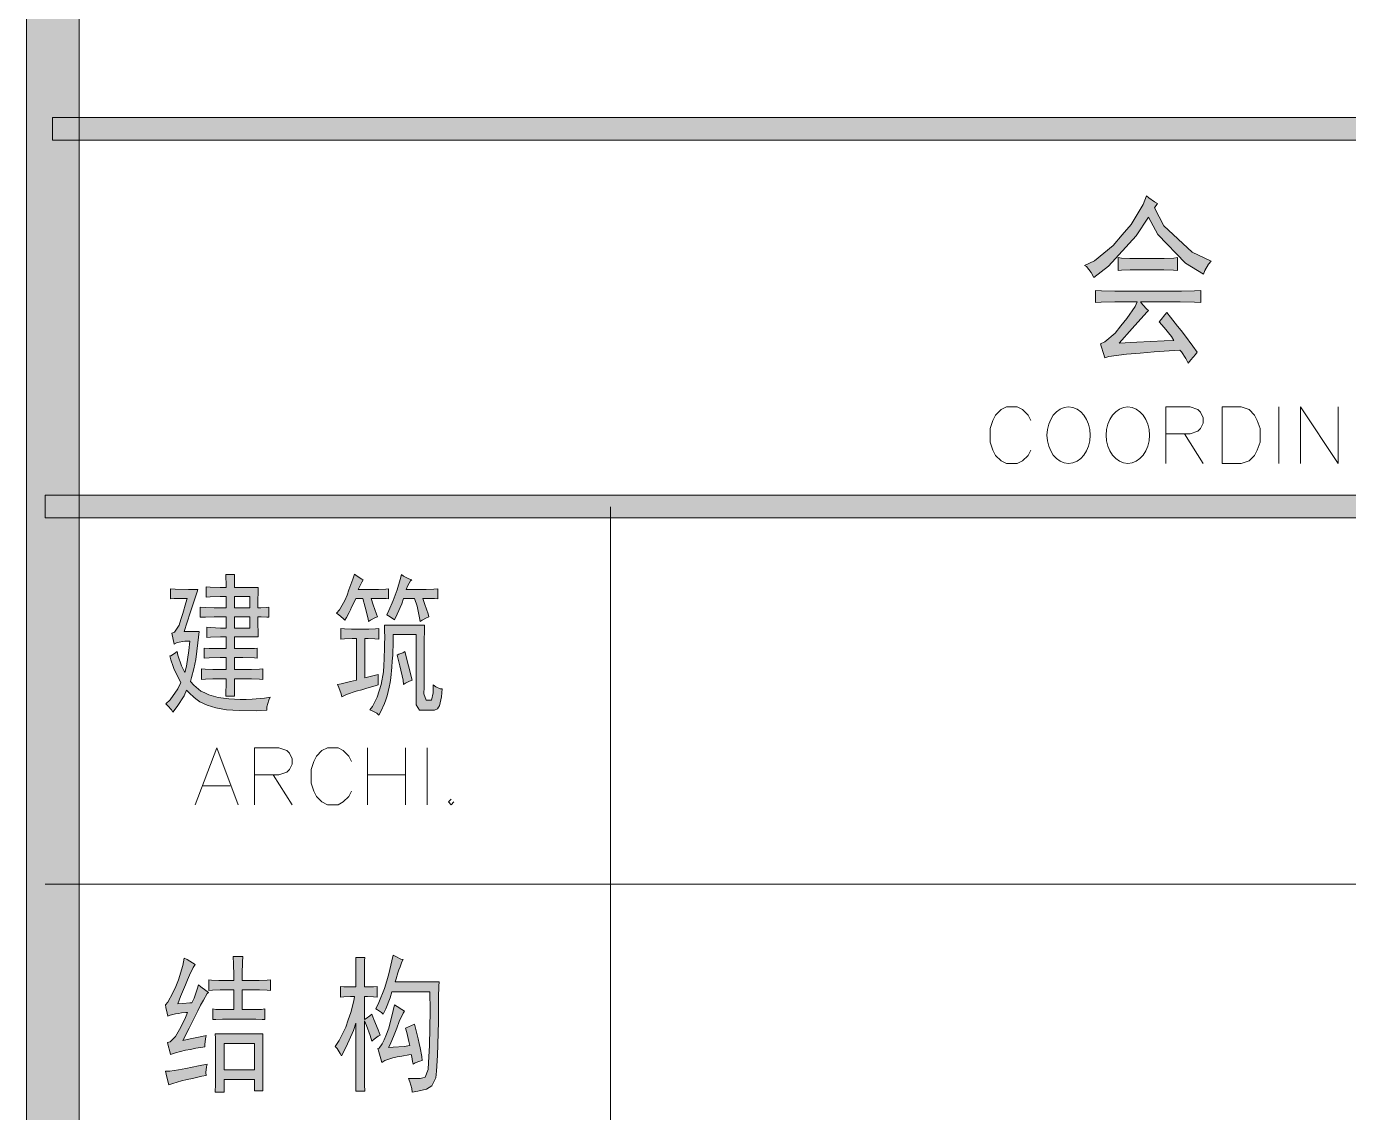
# Model space of a CAD drawing. Header units: millimetres. Extents: x 0 to 586, y 0 to 414.
# Drawn here: x 541.05 to 558.3, y 320 to 334.16 of the extents above; entities that cross this region are included whole.
import ezdxf

# ---------------------------------------------------------------- set-up
doc = ezdxf.new("R2010")
doc.units = ezdxf.units.MM

msp = doc.modelspace()

# ---------------------------------------------------------------- hatches: boundary and pattern name
h = msp.add_hatch(color=0)
h.dxf.hatch_style = 2
h.paths.add_polyline_path([(541.736139, 9.860139), (541.048222, 9.860139), (541.048222, 404.223361), (541.736139, 404.223361)])
h = msp.add_hatch(color=0)
h.dxf.hatch_style = 2
h.paths.add_polyline_path([(575.772139, 332.976361), (575.772139, 332.680028), (541.390417, 332.680028), (541.390417, 332.976361)])
h = msp.add_hatch(color=0)
h.dxf.hatch_style = 2
h.paths.add_polyline_path([(555.769639, 331.798083), (555.889583, 331.56525), (556.26, 331.219528), (556.506944, 331.103111), (556.475194, 331.064306), (556.425806, 330.979639), (556.408167, 330.933778), (556.171806, 331.078417), (555.811972, 331.448833), (555.692028, 331.678139), (555.52975, 331.431194), (555.169917, 331.036083), (554.975889, 330.887917), (554.940611, 330.954944), (554.880639, 331.032556), (554.855944, 331.046667), (554.986472, 331.106639), (555.229889, 331.307722), (555.346306, 331.445306), (555.462722, 331.582889), (555.621472, 331.840417), (555.663806, 331.956833), (555.695556, 331.928611), (555.769639, 331.875694), (555.808444, 331.854528)])
h = msp.add_hatch(color=0)
h.dxf.hatch_style = 2
h.paths.add_polyline_path([(555.8155, 331.138389), (555.893111, 331.138389), (556.020111, 331.141917), (556.0695, 331.148972), (556.0695, 330.979639), (556.016583, 330.986694), (555.889583, 330.990222), (555.8155, 330.990222), (555.519167, 330.990222), (555.452139, 330.990222), (555.33925, 330.986694), (555.293389, 330.979639), (555.293389, 331.148972), (555.33925, 331.141917), (555.448611, 331.138389), (555.512111, 331.138389)])
h = msp.add_hatch(color=0)
h.dxf.hatch_style = 2
h.paths.add_polyline_path([(555.692028, 330.461056), (555.667333, 330.436361), (555.476833, 330.224694), (555.3075, 330.034194), (555.536806, 330.044778), (555.893111, 330.062417), (556.020111, 330.069472), (555.988361, 330.118861), (555.893111, 330.238806), (555.829611, 330.312889), (555.854306, 330.341111), (555.903694, 330.401083), (555.928389, 330.432833), (555.977778, 330.372861), (556.0695, 330.252917), (556.115361, 330.196472), (556.161222, 330.140028), (556.267056, 329.995389), (556.327028, 329.91425), (556.302333, 329.886028), (556.242361, 329.815472), (556.207083, 329.773139), (556.175333, 329.833111), (556.122417, 329.917778), (556.10125, 329.942472), (556.023639, 329.935417), (555.762583, 329.917778), (555.582667, 329.903667), (555.40275, 329.889556), (555.173444, 329.857806), (555.120528, 329.840167), (555.102889, 329.900139), (555.074667, 329.991861), (555.064083, 330.023611), (555.120528, 330.048306), (555.254583, 330.164722), (555.328667, 330.259972), (555.406278, 330.355222), (555.515639, 330.510444), (555.543861, 330.573944), (555.342778, 330.573944), (555.251056, 330.573944), (555.074667, 330.566889), (554.997056, 330.563361), (554.997056, 330.722111), (555.078194, 330.715056), (555.251056, 330.711528), (555.335722, 330.711528), (556.034222, 330.711528), (556.118889, 330.711528), (556.29175, 330.715056), (556.372889, 330.722111), (556.372889, 330.563361), (556.29175, 330.566889), (556.104778, 330.573944), (556.006, 330.573944), (555.586194, 330.573944), (555.614417, 330.535139), (555.667333, 330.478694)])
h = msp.add_hatch(color=0)
h.dxf.hatch_style = 2
h.paths.add_polyline_path([(541.291639, 327.75525), (541.291639, 328.048056), (575.772139, 328.048056), (575.772139, 327.75525)])
h = msp.add_hatch(color=0)
h.paths.add_polyline_path([(543.65525, 326.845083), (543.65525, 326.894472), (543.651722, 326.979139), (543.648194, 327.014417), (543.764611, 327.014417), (543.761083, 326.979139), (543.761083, 326.894472), (543.761083, 326.845083), (544.071528, 326.845083), (544.071528, 326.795694), (544.068, 326.665167), (544.068, 326.5805), (544.106806, 326.5805), (544.180889, 326.584028), (544.212639, 326.587556), (544.212639, 326.457028), (544.184417, 326.460556), (544.110333, 326.464083), (544.068, 326.464083), (544.068, 326.379417), (544.071528, 326.248889), (544.071528, 326.203028), (543.761083, 326.203028), (543.761083, 326.047806), (543.873972, 326.047806), (544.022139, 326.051333), (544.060944, 326.054861), (544.060944, 325.924333), (544.025667, 325.927861), (543.873972, 325.931389), (543.761083, 325.931389), (543.761083, 325.776167), (543.933944, 325.776167), (543.986861, 325.776167), (544.089167, 325.779694), (544.135028, 325.783222), (544.135028, 325.645639), (544.089167, 325.649167), (543.986861, 325.652694), (543.933944, 325.652694), (543.761083, 325.652694), (543.761083, 325.585667), (543.761083, 325.472778), (543.764611, 325.426917), (543.648194, 325.426917), (543.651722, 325.472778), (543.65525, 325.585667), (543.65525, 325.652694), (543.521194, 325.652694), (543.478861, 325.652694), (543.383611, 325.649167), (543.330694, 325.645639), (543.330694, 325.783222), (543.380083, 325.779694), (543.478861, 325.776167), (543.52825, 325.776167), (543.65525, 325.776167), (543.65525, 325.931389), (543.574111, 325.931389), (543.433, 325.927861), (543.3695, 325.924333), (543.3695, 326.054861), (543.433, 326.051333), (543.577639, 326.047806), (543.65525, 326.047806), (543.65525, 326.203028), (543.581167, 326.203028), (543.450639, 326.195972), (543.40125, 326.192444), (543.40125, 326.3265), (543.450639, 326.322972), (543.581167, 326.315917), (543.65525, 326.315917), (543.65525, 326.464083), (543.549417, 326.464083), (543.4965, 326.464083), (543.383611, 326.460556), (543.316583, 326.457028), (543.316583, 326.587556), (543.383611, 326.584028), (543.4965, 326.5805), (543.549417, 326.5805), (543.65525, 326.5805), (543.65525, 326.728667), (543.577639, 326.728667), (543.447111, 326.725139), (543.394194, 326.718083), (543.394194, 326.852139), (543.447111, 326.848611), (543.577639, 326.845083)])
h.paths.add_polyline_path([(543.962167, 326.315917), (543.962167, 326.464083), (543.761083, 326.464083), (543.761083, 326.315917)])
h.paths.add_polyline_path([(543.962167, 326.5805), (543.962167, 326.728667), (543.761083, 326.728667), (543.761083, 326.5805)])
h = msp.add_hatch(color=0)
h.dxf.hatch_style = 2
h.paths.add_polyline_path([(545.443833, 326.943861), (545.426194, 326.915639), (545.394444, 326.855667), (545.376806, 326.820389), (545.581417, 326.820389), (545.641389, 326.820389), (545.736639, 326.823917), (545.771917, 326.827444), (545.771917, 326.696917), (545.743694, 326.700444), (545.666083, 326.703972), (545.616694, 326.703972), (545.546139, 326.703972), (545.574361, 326.619306), (545.616694, 326.499361), (545.627278, 326.464083), (545.595528, 326.449972), (545.539083, 326.418222), (545.510861, 326.404111), (545.507333, 326.435861), (545.468528, 326.587556), (545.436778, 326.703972), (545.345056, 326.703972), (545.327417, 326.661639), (545.292139, 326.587556), (545.278028, 326.552278), (545.260389, 326.520528), (545.225111, 326.4535), (545.203944, 326.418222), (545.17925, 326.442917), (545.122806, 326.488778), (545.094583, 326.509944), (545.133389, 326.555806), (545.203944, 326.67575), (545.232167, 326.746306), (545.256861, 326.816861), (545.30625, 326.954444), (545.327417, 327.021472), (545.362694, 326.99325), (545.422667, 326.954444)])
h = msp.add_hatch(color=0)
h.dxf.hatch_style = 2
h.paths.add_polyline_path([(545.849528, 326.425278), (545.821306, 326.446444), (545.771917, 326.474667), (545.75075, 326.488778), (545.778972, 326.545222), (545.835417, 326.67575), (545.860111, 326.746306), (545.884806, 326.816861), (545.927139, 326.950917), (545.94125, 327.014417), (545.969472, 326.99325), (546.0365, 326.957972), (546.075306, 326.943861), (546.061194, 326.933278), (546.025917, 326.869778), (546.00475, 326.820389), (546.212889, 326.820389), (546.262278, 326.820389), (546.364583, 326.823917), (546.4175, 326.827444), (546.4175, 326.696917), (546.375167, 326.700444), (546.276389, 326.703972), (546.219944, 326.703972), (546.248167, 326.622833), (546.2905, 326.502889), (546.301083, 326.464083), (546.269333, 326.449972), (546.212889, 326.418222), (546.184667, 326.404111), (546.177611, 326.449972), (546.145861, 326.601667), (546.114111, 326.703972), (545.969472, 326.703972), (545.944778, 326.633417), (545.884806, 326.495833)])
h = msp.add_hatch(color=0)
h.dxf.hatch_style = 2
h.paths.add_polyline_path([(543.284833, 326.820389), (543.27425, 326.788639), (543.186056, 326.513472), (543.108444, 326.270056), (543.302472, 326.270056), (543.284833, 326.121889), (543.260139, 325.906694), (543.246028, 325.846722), (543.231917, 325.783222), (543.203694, 325.670333), (543.189583, 325.620944), (543.231917, 325.571556), (543.323639, 325.493944), (543.376556, 325.46925), (543.429472, 325.444556), (543.549417, 325.409278), (543.619972, 325.402222), (543.690528, 325.391639), (543.838694, 325.384583), (543.916306, 325.384583), (543.993917, 325.388111), (544.152667, 325.402222), (544.230278, 325.412806), (544.209111, 325.374), (544.184417, 325.289333), (544.184417, 325.243472), (544.050361, 325.236417), (543.831639, 325.239944), (543.743444, 325.247), (543.658778, 325.250528), (543.517667, 325.275222), (543.461222, 325.292861), (543.404778, 325.3105), (543.309528, 325.352833), (543.27425, 325.381056), (543.238972, 325.409278), (543.171944, 325.46925), (543.136667, 325.504528), (543.104917, 325.433972), (543.013194, 325.292861), (542.95675, 325.218778), (542.939111, 325.250528), (542.89325, 325.303444), (542.865028, 325.328139), (542.925, 325.381056), (543.023778, 325.522167), (543.062583, 325.606833), (543.037889, 325.652694), (542.995556, 325.737361), (542.977917, 325.776167), (542.963806, 325.814972), (542.932056, 325.903167), (542.917944, 325.952556), (542.932056, 325.956083), (542.981444, 325.984306), (543.016722, 326.009), (543.023778, 325.963139), (543.073167, 325.825556), (543.1155, 325.737361), (543.136667, 325.8185), (543.168417, 326.023111), (543.179, 326.146583), (543.1155, 326.146583), (543.013194, 326.128944), (542.974389, 326.107778), (542.946167, 326.248889), (542.981444, 326.263), (543.041417, 326.354722), (543.062583, 326.428806), (543.087278, 326.506417), (543.126083, 326.644), (543.143722, 326.703972), (543.087278, 326.703972), (542.977917, 326.700444), (542.928528, 326.696917), (542.928528, 326.827444), (542.9885, 326.823917), (543.164889, 326.820389)])
h = msp.add_hatch(color=0)
h.dxf.hatch_style = 2
h.paths.add_polyline_path([(545.475583, 326.301806), (545.517917, 326.301806), (545.602583, 326.305333), (545.644917, 326.308861), (545.644917, 326.171278), (545.595528, 326.174806), (545.507333, 326.178333), (545.465, 326.178333), (545.465, 325.666806), (545.637861, 325.712667), (545.637861, 325.666806), (545.637861, 325.59625), (545.637861, 325.575083), (545.599056, 325.5645), (545.489694, 325.53275), (545.422667, 325.511583), (545.352111, 325.493944), (545.225111, 325.448083), (545.165139, 325.419861), (545.154556, 325.458667), (545.126333, 325.539806), (545.105167, 325.582139), (545.154556, 325.589194), (545.278028, 325.617417), (545.355639, 325.635056), (545.355639, 326.178333), (545.299194, 326.178333), (545.196889, 326.174806), (545.151028, 326.171278), (545.151028, 326.308861), (545.196889, 326.305333), (545.288611, 326.301806), (545.330944, 326.301806)])
h = msp.add_hatch(color=0)
h.dxf.hatch_style = 2
h.paths.add_polyline_path([(546.244639, 326.354722), (546.241111, 326.287694), (546.237583, 326.150111), (546.237583, 326.086611), (546.237583, 325.543333), (546.234056, 325.458667), (546.262278, 325.374), (546.2905, 325.374), (546.311667, 325.374), (546.332833, 325.374), (546.357528, 325.472778), (546.357528, 325.575083), (546.389278, 325.550389), (546.445722, 325.525694), (546.473944, 325.522167), (546.463361, 325.419861), (546.438667, 325.299917), (546.424556, 325.282278), (546.413972, 325.261111), (546.375167, 325.243472), (546.346944, 325.243472), (546.227, 325.243472), (546.177611, 325.243472), (546.13175, 325.314028), (546.13175, 325.388111), (546.13175, 326.23125), (545.831889, 326.23125), (545.831889, 326.136), (545.828361, 325.963139), (545.821306, 325.885528), (545.817778, 325.807917), (545.803667, 325.666806), (545.793083, 325.606833), (545.7825, 325.543333), (545.754278, 325.430444), (545.736639, 325.381056), (545.722528, 325.331667), (545.673139, 325.229361), (545.644917, 325.179972), (545.620222, 325.204667), (545.56025, 325.236417), (545.5285, 325.250528), (545.563778, 325.292861), (545.62375, 325.416333), (545.651972, 325.497472), (545.676667, 325.578611), (545.708417, 325.744417), (545.711944, 325.829083), (545.715472, 325.91375), (545.722528, 326.061917), (545.722528, 326.121889), (545.726056, 326.181861), (545.722528, 326.298278), (545.722528, 326.354722)])
h = msp.add_hatch(color=0)
h.dxf.hatch_style = 2
h.paths.add_polyline_path([(546.082361, 325.635056), (546.047083, 325.624472), (545.994167, 325.59625), (545.969472, 325.582139), (545.965944, 325.635056), (545.920083, 325.825556), (545.884806, 325.963139), (545.905972, 325.973722), (545.958889, 325.994889), (545.987111, 326.009)])
h = msp.add_hatch(color=0)
h.dxf.hatch_style = 2
h.paths.add_polyline_path([(543.249556, 321.927361), (543.224861, 321.888556), (543.175472, 321.789778), (543.150778, 321.726278), (543.122556, 321.662778), (543.059056, 321.511083), (543.023778, 321.415833), (543.087278, 321.419361), (543.179, 321.426417), (543.207222, 321.426417), (543.235444, 321.486389), (543.277778, 321.606333), (543.295417, 321.662778), (543.323639, 321.638083), (543.387139, 321.588694), (543.422417, 321.564), (543.408306, 321.549889), (543.358917, 321.461694), (543.320111, 321.394667), (543.284833, 321.324111), (543.171944, 321.094806), (543.090806, 320.936056), (543.186056, 320.957222), (543.33775, 320.988972), (543.394194, 320.999556), (543.383611, 320.957222), (543.376556, 320.883139), (543.376556, 320.851389), (543.351861, 320.847861), (543.256611, 320.83375), (543.189583, 320.819639), (543.122556, 320.809056), (542.992028, 320.773778), (542.928528, 320.752611), (542.917944, 320.791417), (542.896778, 320.869028), (542.889722, 320.907833), (542.925, 320.918417), (542.992028, 320.988972), (543.027306, 321.048944), (543.062583, 321.108917), (543.122556, 321.235917), (543.150778, 321.299417), (543.129611, 321.299417), (543.069639, 321.295889), (543.030833, 321.288833), (542.992028, 321.281778), (542.925, 321.267667), (542.89325, 321.253556), (542.886194, 321.292361), (542.868556, 321.366444), (542.8615, 321.401722), (542.89325, 321.437), (542.960278, 321.556944), (542.995556, 321.641611), (543.030833, 321.726278), (543.090806, 321.91325), (543.108444, 322.012028), (543.143722, 321.990861), (543.214278, 321.948528)])
h = msp.add_hatch(color=0)
h.dxf.hatch_style = 2
h.paths.add_polyline_path([(543.754028, 321.719222), (543.754028, 321.782722), (543.7505, 321.937944), (543.746972, 322.029667), (543.870444, 322.029667), (543.866917, 321.959111), (543.863389, 321.803889), (543.863389, 321.719222), (544.032722, 321.719222), (544.085639, 321.719222), (544.187944, 321.72275), (544.233806, 321.726278), (544.233806, 321.588694), (544.187944, 321.592222), (544.089167, 321.59575), (544.03625, 321.59575), (543.863389, 321.59575), (543.863389, 321.338222), (543.997444, 321.338222), (544.03625, 321.338222), (544.117389, 321.34175), (544.159722, 321.348806), (544.159722, 321.207694), (544.124444, 321.211222), (544.039778, 321.21475), (543.990389, 321.21475), (543.65525, 321.21475), (543.605861, 321.21475), (543.517667, 321.211222), (543.482389, 321.207694), (543.482389, 321.348806), (543.517667, 321.34175), (543.598806, 321.338222), (543.644667, 321.338222), (543.754028, 321.338222), (543.754028, 321.59575), (543.627028, 321.59575), (543.574111, 321.59575), (543.475333, 321.592222), (543.429472, 321.588694), (543.429472, 321.726278), (543.46475, 321.72275), (543.56, 321.719222), (543.612917, 321.719222)])
h = msp.add_hatch(color=0)
h.dxf.hatch_style = 2
h.paths.add_polyline_path([(545.556722, 320.929), (545.535556, 321.003083), (545.486167, 321.133611), (545.457944, 321.193583), (545.457944, 320.604444), (545.457944, 320.523306), (545.461472, 320.3575), (545.465, 320.272833), (545.345056, 320.272833), (545.345056, 320.361028), (545.348583, 320.526833), (545.348583, 320.604444), (545.348583, 321.161833), (545.316833, 321.066583), (545.221583, 320.851389), (545.158083, 320.734972), (545.140444, 320.766722), (545.101639, 320.830222), (545.076944, 320.858444), (545.129861, 320.936056), (545.214528, 321.108917), (545.246278, 321.204167), (545.281556, 321.299417), (545.320361, 321.451111), (545.327417, 321.511083), (545.278028, 321.511083), (545.189833, 321.507556), (545.1475, 321.5005), (545.1475, 321.641611), (545.189833, 321.638083), (545.292139, 321.634556), (545.348583, 321.634556), (545.348583, 321.810944), (545.348583, 321.870917), (545.345056, 321.973222), (545.345056, 322.019083), (545.465, 322.019083), (545.461472, 321.980278), (545.457944, 321.877972), (545.457944, 321.810944), (545.457944, 321.634556), (545.49675, 321.634556), (545.577889, 321.638083), (545.62375, 321.641611), (545.62375, 321.5005), (545.577889, 321.507556), (545.49675, 321.511083), (545.457944, 321.511083), (545.457944, 321.207694), (545.482639, 321.221806), (545.5285, 321.257083), (545.553194, 321.27825), (545.581417, 321.207694), (545.637861, 321.073639), (545.662556, 321.006611), (545.637861, 320.9925), (545.584944, 320.953694)])
h = msp.add_hatch(color=0)
h.dxf.hatch_style = 2
h.paths.add_polyline_path([(545.965944, 321.990861), (545.948306, 321.962639), (545.923611, 321.895611), (545.9095, 321.856806), (545.895389, 321.818), (545.870694, 321.740389), (545.860111, 321.701583), (546.435139, 321.701583), (546.431611, 321.645139), (546.424556, 321.5005), (546.424556, 321.415833), (546.424556, 321.179472), (546.410444, 320.7385), (546.399861, 320.533889), (546.389278, 320.449222), (546.339889, 320.343389), (546.304611, 320.322222), (546.269333, 320.301056), (546.156444, 320.272833), (546.082361, 320.26225), (546.075306, 320.308111), (546.050611, 320.396306), (546.032972, 320.442167), (546.096472, 320.438639), (546.188194, 320.442167), (546.219944, 320.449222), (546.251694, 320.456278), (546.2905, 320.558583), (546.294028, 320.650306), (546.308139, 320.869028), (546.315194, 321.327639), (546.311667, 321.571056), (545.817778, 321.571056), (545.793083, 321.493444), (545.736639, 321.348806), (545.704889, 321.27825), (545.680194, 321.299417), (545.630806, 321.334694), (545.606111, 321.348806), (545.648444, 321.433472), (545.722528, 321.613389), (545.75075, 321.712167), (545.778972, 321.807417), (545.817778, 321.97675), (545.831889, 322.050833), (545.867167, 322.029667), (545.934194, 321.997917)])
h = msp.add_hatch(color=0)
h.dxf.hatch_style = 2
h.paths.add_polyline_path([(546.06825, 320.752611), (546.0365, 320.749083), (545.944778, 320.731444), (545.884806, 320.720861), (545.828361, 320.710278), (545.726056, 320.675), (545.68725, 320.650306), (545.673139, 320.696167), (545.648444, 320.787889), (545.634333, 320.830222), (545.651972, 320.837278), (545.690778, 320.893722), (545.715472, 320.946639), (545.736639, 320.996028), (545.775444, 321.098333), (545.789556, 321.15125), (545.803667, 321.200639), (545.835417, 321.327639), (545.849528, 321.401722), (545.884806, 321.380556), (545.948306, 321.338222), (545.983583, 321.317056), (545.965944, 321.292361), (545.913028, 321.183), (545.881278, 321.094806), (545.846, 321.010139), (545.793083, 320.883139), (545.771917, 320.844333), (545.835417, 320.847861), (545.976528, 320.858444), (546.050611, 320.869028), (546.040028, 320.921944), (546.011806, 321.038361), (545.994167, 321.098333), (546.110583, 321.147722), (546.128222, 321.080694), (546.159972, 320.957222), (546.174083, 320.89725), (546.188194, 320.840806), (546.209361, 320.727917), (546.212889, 320.675), (546.181139, 320.667944), (546.121167, 320.64325), (546.092944, 320.629139), (546.085889, 320.660889), (546.075306, 320.724389)])
h = msp.add_hatch(color=0)
h.paths.add_polyline_path([(544.135028, 321.020722), (544.135028, 320.971333), (544.1315, 320.858444), (544.1315, 320.798472), (544.1315, 320.533889), (544.1315, 320.459806), (544.135028, 320.332806), (544.135028, 320.279889), (544.022139, 320.279889), (544.022139, 320.428056), (543.627028, 320.428056), (543.627028, 320.26225), (543.510611, 320.26225), (543.514139, 320.364556), (543.514139, 320.495083), (543.514139, 320.526833), (543.514139, 320.812583), (543.514139, 320.858444), (543.514139, 320.964278), (543.510611, 321.020722)])
h.paths.add_polyline_path([(544.022139, 320.551528), (544.022139, 320.89725), (543.627028, 320.89725), (543.627028, 320.551528)])
h = msp.add_hatch(color=0)
h.dxf.hatch_style = 2
h.paths.add_polyline_path([(543.404778, 320.629139), (543.397722, 320.593861), (543.390667, 320.519778), (543.394194, 320.480972), (543.33775, 320.470389), (543.214278, 320.442167), (543.143722, 320.428056), (543.073167, 320.410417), (542.95675, 320.375139), (542.907361, 320.3575), (542.89325, 320.406889), (542.872083, 320.495083), (542.8615, 320.533889), (542.921472, 320.537417), (543.030833, 320.551528), (543.080222, 320.562111), (543.129611, 320.572694), (543.291889, 320.604444)])

# ---------------------------------------------------------------- linework, layer by layer
at = {"color": 0, "lineweight": 0}
for points in [[(541.736139, 9.860139), (541.048222, 9.860139), (541.048222, 404.223361), (541.736139, 404.223361)], [(575.772139, 332.976361), (575.772139, 332.680028), (541.390417, 332.680028), (541.390417, 332.976361)], [(555.769639, 331.798083), (555.889583, 331.56525), (556.26, 331.219528), (556.506944, 331.103111), (556.475194, 331.064306), (556.425806, 330.979639), (556.408167, 330.933778), (556.171806, 331.078417), (555.811972, 331.448833), (555.692028, 331.678139), (555.52975, 331.431194), (555.169917, 331.036083), (554.975889, 330.887917), (554.940611, 330.954944), (554.880639, 331.032556), (554.855944, 331.046667), (554.986472, 331.106639), (555.229889, 331.307722), (555.346306, 331.445306), (555.462722, 331.582889), (555.621472, 331.840417), (555.663806, 331.956833), (555.695556, 331.928611), (555.769639, 331.875694), (555.808444, 331.854528)], [(555.8155, 331.138389), (555.893111, 331.138389), (556.020111, 331.141917), (556.0695, 331.148972), (556.0695, 330.979639), (556.016583, 330.986694), (555.889583, 330.990222), (555.8155, 330.990222), (555.519167, 330.990222), (555.452139, 330.990222), (555.33925, 330.986694), (555.293389, 330.979639), (555.293389, 331.148972), (555.33925, 331.141917), (555.448611, 331.138389), (555.512111, 331.138389)], [(555.692028, 330.461056), (555.667333, 330.436361), (555.476833, 330.224694), (555.3075, 330.034194), (555.536806, 330.044778), (555.893111, 330.062417), (556.020111, 330.069472), (555.988361, 330.118861), (555.893111, 330.238806), (555.829611, 330.312889), (555.854306, 330.341111), (555.903694, 330.401083), (555.928389, 330.432833), (555.977778, 330.372861), (556.0695, 330.252917), (556.115361, 330.196472), (556.161222, 330.140028), (556.267056, 329.995389), (556.327028, 329.91425), (556.302333, 329.886028), (556.242361, 329.815472), (556.207083, 329.773139), (556.175333, 329.833111), (556.122417, 329.917778), (556.10125, 329.942472), (556.023639, 329.935417), (555.762583, 329.917778), (555.582667, 329.903667), (555.40275, 329.889556), (555.173444, 329.857806), (555.120528, 329.840167), (555.102889, 329.900139), (555.074667, 329.991861), (555.064083, 330.023611), (555.120528, 330.048306), (555.254583, 330.164722), (555.328667, 330.259972), (555.406278, 330.355222), (555.515639, 330.510444), (555.543861, 330.573944), (555.342778, 330.573944), (555.251056, 330.573944), (555.074667, 330.566889), (554.997056, 330.563361), (554.997056, 330.722111), (555.078194, 330.715056), (555.251056, 330.711528), (555.335722, 330.711528), (556.034222, 330.711528), (556.118889, 330.711528), (556.29175, 330.715056), (556.372889, 330.722111), (556.372889, 330.563361), (556.29175, 330.566889), (556.104778, 330.573944), (556.006, 330.573944), (555.586194, 330.573944), (555.614417, 330.535139), (555.667333, 330.478694)], [(556.651583, 328.464333), (556.651583, 329.201639), (556.898528, 329.201639), (557.004361, 329.166361), (557.074917, 329.095806), (557.110194, 329.02525), (557.145472, 328.919417), (557.145472, 328.743028), (557.110194, 328.637194), (557.074917, 328.566639), (557.004361, 328.496083), (556.898528, 328.464333)], [(541.291639, 327.75525), (541.291639, 328.048056), (575.772139, 328.048056), (575.772139, 327.75525)], [(543.65525, 326.845083), (543.65525, 326.894472), (543.651722, 326.979139), (543.648194, 327.014417), (543.764611, 327.014417), (543.761083, 326.979139), (543.761083, 326.894472), (543.761083, 326.845083), (544.071528, 326.845083), (544.071528, 326.795694), (544.068, 326.665167), (544.068, 326.5805), (544.106806, 326.5805), (544.180889, 326.584028), (544.212639, 326.587556), (544.212639, 326.457028), (544.184417, 326.460556), (544.110333, 326.464083), (544.068, 326.464083), (544.068, 326.379417), (544.071528, 326.248889), (544.071528, 326.203028), (543.761083, 326.203028), (543.761083, 326.047806), (543.873972, 326.047806), (544.022139, 326.051333), (544.060944, 326.054861), (544.060944, 325.924333), (544.025667, 325.927861), (543.873972, 325.931389), (543.761083, 325.931389), (543.761083, 325.776167), (543.933944, 325.776167), (543.986861, 325.776167), (544.089167, 325.779694), (544.135028, 325.783222), (544.135028, 325.645639), (544.089167, 325.649167), (543.986861, 325.652694), (543.933944, 325.652694), (543.761083, 325.652694), (543.761083, 325.585667), (543.761083, 325.472778), (543.764611, 325.426917), (543.648194, 325.426917), (543.651722, 325.472778), (543.65525, 325.585667), (543.65525, 325.652694), (543.521194, 325.652694), (543.478861, 325.652694), (543.383611, 325.649167), (543.330694, 325.645639), (543.330694, 325.783222), (543.380083, 325.779694), (543.478861, 325.776167), (543.52825, 325.776167), (543.65525, 325.776167), (543.65525, 325.931389), (543.574111, 325.931389), (543.433, 325.927861), (543.3695, 325.924333), (543.3695, 326.054861), (543.433, 326.051333), (543.577639, 326.047806), (543.65525, 326.047806), (543.65525, 326.203028), (543.581167, 326.203028), (543.450639, 326.195972), (543.40125, 326.192444), (543.40125, 326.3265), (543.450639, 326.322972), (543.581167, 326.315917), (543.65525, 326.315917), (543.65525, 326.464083), (543.549417, 326.464083), (543.4965, 326.464083), (543.383611, 326.460556), (543.316583, 326.457028), (543.316583, 326.587556), (543.383611, 326.584028), (543.4965, 326.5805), (543.549417, 326.5805), (543.65525, 326.5805), (543.65525, 326.728667), (543.577639, 326.728667), (543.447111, 326.725139), (543.394194, 326.718083), (543.394194, 326.852139), (543.447111, 326.848611), (543.577639, 326.845083)], [(545.443833, 326.943861), (545.426194, 326.915639), (545.394444, 326.855667), (545.376806, 326.820389), (545.581417, 326.820389), (545.641389, 326.820389), (545.736639, 326.823917), (545.771917, 326.827444), (545.771917, 326.696917), (545.743694, 326.700444), (545.666083, 326.703972), (545.616694, 326.703972), (545.546139, 326.703972), (545.574361, 326.619306), (545.616694, 326.499361), (545.627278, 326.464083), (545.595528, 326.449972), (545.539083, 326.418222), (545.510861, 326.404111), (545.507333, 326.435861), (545.468528, 326.587556), (545.436778, 326.703972), (545.345056, 326.703972), (545.327417, 326.661639), (545.292139, 326.587556), (545.278028, 326.552278), (545.260389, 326.520528), (545.225111, 326.4535), (545.203944, 326.418222), (545.17925, 326.442917), (545.122806, 326.488778), (545.094583, 326.509944), (545.133389, 326.555806), (545.203944, 326.67575), (545.232167, 326.746306), (545.256861, 326.816861), (545.30625, 326.954444), (545.327417, 327.021472), (545.362694, 326.99325), (545.422667, 326.954444)], [(545.849528, 326.425278), (545.821306, 326.446444), (545.771917, 326.474667), (545.75075, 326.488778), (545.778972, 326.545222), (545.835417, 326.67575), (545.860111, 326.746306), (545.884806, 326.816861), (545.927139, 326.950917), (545.94125, 327.014417), (545.969472, 326.99325), (546.0365, 326.957972), (546.075306, 326.943861), (546.061194, 326.933278), (546.025917, 326.869778), (546.00475, 326.820389), (546.212889, 326.820389), (546.262278, 326.820389), (546.364583, 326.823917), (546.4175, 326.827444), (546.4175, 326.696917), (546.375167, 326.700444), (546.276389, 326.703972), (546.219944, 326.703972), (546.248167, 326.622833), (546.2905, 326.502889), (546.301083, 326.464083), (546.269333, 326.449972), (546.212889, 326.418222), (546.184667, 326.404111), (546.177611, 326.449972), (546.145861, 326.601667), (546.114111, 326.703972), (545.969472, 326.703972), (545.944778, 326.633417), (545.884806, 326.495833)], [(543.284833, 326.820389), (543.27425, 326.788639), (543.186056, 326.513472), (543.108444, 326.270056), (543.302472, 326.270056), (543.284833, 326.121889), (543.260139, 325.906694), (543.246028, 325.846722), (543.231917, 325.783222), (543.203694, 325.670333), (543.189583, 325.620944), (543.231917, 325.571556), (543.323639, 325.493944), (543.376556, 325.46925), (543.429472, 325.444556), (543.549417, 325.409278), (543.619972, 325.402222), (543.690528, 325.391639), (543.838694, 325.384583), (543.916306, 325.384583), (543.993917, 325.388111), (544.152667, 325.402222), (544.230278, 325.412806), (544.209111, 325.374), (544.184417, 325.289333), (544.184417, 325.243472), (544.050361, 325.236417), (543.831639, 325.239944), (543.743444, 325.247), (543.658778, 325.250528), (543.517667, 325.275222), (543.461222, 325.292861), (543.404778, 325.3105), (543.309528, 325.352833), (543.27425, 325.381056), (543.238972, 325.409278), (543.171944, 325.46925), (543.136667, 325.504528), (543.104917, 325.433972), (543.013194, 325.292861), (542.95675, 325.218778), (542.939111, 325.250528), (542.89325, 325.303444), (542.865028, 325.328139), (542.925, 325.381056), (543.023778, 325.522167), (543.062583, 325.606833), (543.037889, 325.652694), (542.995556, 325.737361), (542.977917, 325.776167), (542.963806, 325.814972), (542.932056, 325.903167), (542.917944, 325.952556), (542.932056, 325.956083), (542.981444, 325.984306), (543.016722, 326.009), (543.023778, 325.963139), (543.073167, 325.825556), (543.1155, 325.737361), (543.136667, 325.8185), (543.168417, 326.023111), (543.179, 326.146583), (543.1155, 326.146583), (543.013194, 326.128944), (542.974389, 326.107778), (542.946167, 326.248889), (542.981444, 326.263), (543.041417, 326.354722), (543.062583, 326.428806), (543.087278, 326.506417), (543.126083, 326.644), (543.143722, 326.703972), (543.087278, 326.703972), (542.977917, 326.700444), (542.928528, 326.696917), (542.928528, 326.827444), (542.9885, 326.823917), (543.164889, 326.820389)], [(543.962167, 326.5805), (543.962167, 326.728667), (543.761083, 326.728667), (543.761083, 326.5805)], [(543.962167, 326.315917), (543.962167, 326.464083), (543.761083, 326.464083), (543.761083, 326.315917)], [(545.475583, 326.301806), (545.517917, 326.301806), (545.602583, 326.305333), (545.644917, 326.308861), (545.644917, 326.171278), (545.595528, 326.174806), (545.507333, 326.178333), (545.465, 326.178333), (545.465, 325.666806), (545.637861, 325.712667), (545.637861, 325.666806), (545.637861, 325.59625), (545.637861, 325.575083), (545.599056, 325.5645), (545.489694, 325.53275), (545.422667, 325.511583), (545.352111, 325.493944), (545.225111, 325.448083), (545.165139, 325.419861), (545.154556, 325.458667), (545.126333, 325.539806), (545.105167, 325.582139), (545.154556, 325.589194), (545.278028, 325.617417), (545.355639, 325.635056), (545.355639, 326.178333), (545.299194, 326.178333), (545.196889, 326.174806), (545.151028, 326.171278), (545.151028, 326.308861), (545.196889, 326.305333), (545.288611, 326.301806), (545.330944, 326.301806)], [(546.244639, 326.354722), (546.241111, 326.287694), (546.237583, 326.150111), (546.237583, 326.086611), (546.237583, 325.543333), (546.234056, 325.458667), (546.262278, 325.374), (546.2905, 325.374), (546.311667, 325.374), (546.332833, 325.374), (546.357528, 325.472778), (546.357528, 325.575083), (546.389278, 325.550389), (546.445722, 325.525694), (546.473944, 325.522167), (546.463361, 325.419861), (546.438667, 325.299917), (546.424556, 325.282278), (546.413972, 325.261111), (546.375167, 325.243472), (546.346944, 325.243472), (546.227, 325.243472), (546.177611, 325.243472), (546.13175, 325.314028), (546.13175, 325.388111), (546.13175, 326.23125), (545.831889, 326.23125), (545.831889, 326.136), (545.828361, 325.963139), (545.821306, 325.885528), (545.817778, 325.807917), (545.803667, 325.666806), (545.793083, 325.606833), (545.7825, 325.543333), (545.754278, 325.430444), (545.736639, 325.381056), (545.722528, 325.331667), (545.673139, 325.229361), (545.644917, 325.179972), (545.620222, 325.204667), (545.56025, 325.236417), (545.5285, 325.250528), (545.563778, 325.292861), (545.62375, 325.416333), (545.651972, 325.497472), (545.676667, 325.578611), (545.708417, 325.744417), (545.711944, 325.829083), (545.715472, 325.91375), (545.722528, 326.061917), (545.722528, 326.121889), (545.726056, 326.181861), (545.722528, 326.298278), (545.722528, 326.354722)], [(546.082361, 325.635056), (546.047083, 325.624472), (545.994167, 325.59625), (545.969472, 325.582139), (545.965944, 325.635056), (545.920083, 325.825556), (545.884806, 325.963139), (545.905972, 325.973722), (545.958889, 325.994889), (545.987111, 326.009)], [(543.249556, 321.927361), (543.224861, 321.888556), (543.175472, 321.789778), (543.150778, 321.726278), (543.122556, 321.662778), (543.059056, 321.511083), (543.023778, 321.415833), (543.087278, 321.419361), (543.179, 321.426417), (543.207222, 321.426417), (543.235444, 321.486389), (543.277778, 321.606333), (543.295417, 321.662778), (543.323639, 321.638083), (543.387139, 321.588694), (543.422417, 321.564), (543.408306, 321.549889), (543.358917, 321.461694), (543.320111, 321.394667), (543.284833, 321.324111), (543.171944, 321.094806), (543.090806, 320.936056), (543.186056, 320.957222), (543.33775, 320.988972), (543.394194, 320.999556), (543.383611, 320.957222), (543.376556, 320.883139), (543.376556, 320.851389), (543.351861, 320.847861), (543.256611, 320.83375), (543.189583, 320.819639), (543.122556, 320.809056), (542.992028, 320.773778), (542.928528, 320.752611), (542.917944, 320.791417), (542.896778, 320.869028), (542.889722, 320.907833), (542.925, 320.918417), (542.992028, 320.988972), (543.027306, 321.048944), (543.062583, 321.108917), (543.122556, 321.235917), (543.150778, 321.299417), (543.129611, 321.299417), (543.069639, 321.295889), (543.030833, 321.288833), (542.992028, 321.281778), (542.925, 321.267667), (542.89325, 321.253556), (542.886194, 321.292361), (542.868556, 321.366444), (542.8615, 321.401722), (542.89325, 321.437), (542.960278, 321.556944), (542.995556, 321.641611), (543.030833, 321.726278), (543.090806, 321.91325), (543.108444, 322.012028), (543.143722, 321.990861), (543.214278, 321.948528)], [(543.754028, 321.719222), (543.754028, 321.782722), (543.7505, 321.937944), (543.746972, 322.029667), (543.870444, 322.029667), (543.866917, 321.959111), (543.863389, 321.803889), (543.863389, 321.719222), (544.032722, 321.719222), (544.085639, 321.719222), (544.187944, 321.72275), (544.233806, 321.726278), (544.233806, 321.588694), (544.187944, 321.592222), (544.089167, 321.59575), (544.03625, 321.59575), (543.863389, 321.59575), (543.863389, 321.338222), (543.997444, 321.338222), (544.03625, 321.338222), (544.117389, 321.34175), (544.159722, 321.348806), (544.159722, 321.207694), (544.124444, 321.211222), (544.039778, 321.21475), (543.990389, 321.21475), (543.65525, 321.21475), (543.605861, 321.21475), (543.517667, 321.211222), (543.482389, 321.207694), (543.482389, 321.348806), (543.517667, 321.34175), (543.598806, 321.338222), (543.644667, 321.338222), (543.754028, 321.338222), (543.754028, 321.59575), (543.627028, 321.59575), (543.574111, 321.59575), (543.475333, 321.592222), (543.429472, 321.588694), (543.429472, 321.726278), (543.46475, 321.72275), (543.56, 321.719222), (543.612917, 321.719222)], [(545.556722, 320.929), (545.535556, 321.003083), (545.486167, 321.133611), (545.457944, 321.193583), (545.457944, 320.604444), (545.457944, 320.523306), (545.461472, 320.3575), (545.465, 320.272833), (545.345056, 320.272833), (545.345056, 320.361028), (545.348583, 320.526833), (545.348583, 320.604444), (545.348583, 321.161833), (545.316833, 321.066583), (545.221583, 320.851389), (545.158083, 320.734972), (545.140444, 320.766722), (545.101639, 320.830222), (545.076944, 320.858444), (545.129861, 320.936056), (545.214528, 321.108917), (545.246278, 321.204167), (545.281556, 321.299417), (545.320361, 321.451111), (545.327417, 321.511083), (545.278028, 321.511083), (545.189833, 321.507556), (545.1475, 321.5005), (545.1475, 321.641611), (545.189833, 321.638083), (545.292139, 321.634556), (545.348583, 321.634556), (545.348583, 321.810944), (545.348583, 321.870917), (545.345056, 321.973222), (545.345056, 322.019083), (545.465, 322.019083), (545.461472, 321.980278), (545.457944, 321.877972), (545.457944, 321.810944), (545.457944, 321.634556), (545.49675, 321.634556), (545.577889, 321.638083), (545.62375, 321.641611), (545.62375, 321.5005), (545.577889, 321.507556), (545.49675, 321.511083), (545.457944, 321.511083), (545.457944, 321.207694), (545.482639, 321.221806), (545.5285, 321.257083), (545.553194, 321.27825), (545.581417, 321.207694), (545.637861, 321.073639), (545.662556, 321.006611), (545.637861, 320.9925), (545.584944, 320.953694)], [(545.965944, 321.990861), (545.948306, 321.962639), (545.923611, 321.895611), (545.9095, 321.856806), (545.895389, 321.818), (545.870694, 321.740389), (545.860111, 321.701583), (546.435139, 321.701583), (546.431611, 321.645139), (546.424556, 321.5005), (546.424556, 321.415833), (546.424556, 321.179472), (546.410444, 320.7385), (546.399861, 320.533889), (546.389278, 320.449222), (546.339889, 320.343389), (546.304611, 320.322222), (546.269333, 320.301056), (546.156444, 320.272833), (546.082361, 320.26225), (546.075306, 320.308111), (546.050611, 320.396306), (546.032972, 320.442167), (546.096472, 320.438639), (546.188194, 320.442167), (546.219944, 320.449222), (546.251694, 320.456278), (546.2905, 320.558583), (546.294028, 320.650306), (546.308139, 320.869028), (546.315194, 321.327639), (546.311667, 321.571056), (545.817778, 321.571056), (545.793083, 321.493444), (545.736639, 321.348806), (545.704889, 321.27825), (545.680194, 321.299417), (545.630806, 321.334694), (545.606111, 321.348806), (545.648444, 321.433472), (545.722528, 321.613389), (545.75075, 321.712167), (545.778972, 321.807417), (545.817778, 321.97675), (545.831889, 322.050833), (545.867167, 322.029667), (545.934194, 321.997917)], [(546.06825, 320.752611), (546.0365, 320.749083), (545.944778, 320.731444), (545.884806, 320.720861), (545.828361, 320.710278), (545.726056, 320.675), (545.68725, 320.650306), (545.673139, 320.696167), (545.648444, 320.787889), (545.634333, 320.830222), (545.651972, 320.837278), (545.690778, 320.893722), (545.715472, 320.946639), (545.736639, 320.996028), (545.775444, 321.098333), (545.789556, 321.15125), (545.803667, 321.200639), (545.835417, 321.327639), (545.849528, 321.401722), (545.884806, 321.380556), (545.948306, 321.338222), (545.983583, 321.317056), (545.965944, 321.292361), (545.913028, 321.183), (545.881278, 321.094806), (545.846, 321.010139), (545.793083, 320.883139), (545.771917, 320.844333), (545.835417, 320.847861), (545.976528, 320.858444), (546.050611, 320.869028), (546.040028, 320.921944), (546.011806, 321.038361), (545.994167, 321.098333), (546.110583, 321.147722), (546.128222, 321.080694), (546.159972, 320.957222), (546.174083, 320.89725), (546.188194, 320.840806), (546.209361, 320.727917), (546.212889, 320.675), (546.181139, 320.667944), (546.121167, 320.64325), (546.092944, 320.629139), (546.085889, 320.660889), (546.075306, 320.724389)], [(544.135028, 321.020722), (544.135028, 320.971333), (544.1315, 320.858444), (544.1315, 320.798472), (544.1315, 320.533889), (544.1315, 320.459806), (544.135028, 320.332806), (544.135028, 320.279889), (544.022139, 320.279889), (544.022139, 320.428056), (543.627028, 320.428056), (543.627028, 320.26225), (543.510611, 320.26225), (543.514139, 320.364556), (543.514139, 320.495083), (543.514139, 320.526833), (543.514139, 320.812583), (543.514139, 320.858444), (543.514139, 320.964278), (543.510611, 321.020722)], [(544.022139, 320.551528), (544.022139, 320.89725), (543.627028, 320.89725), (543.627028, 320.551528)], [(543.404778, 320.629139), (543.397722, 320.593861), (543.390667, 320.519778), (543.394194, 320.480972), (543.33775, 320.470389), (543.214278, 320.442167), (543.143722, 320.428056), (543.073167, 320.410417), (542.95675, 320.375139), (542.907361, 320.3575), (542.89325, 320.406889), (542.872083, 320.495083), (542.8615, 320.533889), (542.921472, 320.537417), (543.030833, 320.551528), (543.080222, 320.562111), (543.129611, 320.572694), (543.291889, 320.604444)]]:
    msp.add_lwpolyline(points, close=True, dxfattribs=at)
for points in [[(554.153917, 329.02525), (554.118639, 329.095806), (554.048083, 329.166361), (553.977528, 329.201639), (553.836417, 329.201639), (553.765861, 329.166361), (553.695306, 329.095806), (553.660028, 329.02525), (553.62475, 328.919417), (553.62475, 328.743028), (553.660028, 328.637194), (553.695306, 328.566639), (553.765861, 328.496083), (553.836417, 328.464333), (553.977528, 328.464333), (554.048083, 328.496083), (554.118639, 328.566639), (554.153917, 328.637194)], [(555.914278, 328.464333), (555.914278, 329.201639), (556.231778, 329.201639), (556.334083, 329.166361), (556.369361, 329.131083), (556.404639, 329.060528), (556.404639, 328.989972), (556.369361, 328.919417), (556.334083, 328.884139), (556.231778, 328.848861), (555.914278, 328.848861)], [(557.392417, 328.464333), (557.392417, 329.201639)], [(557.674639, 328.464333), (557.674639, 329.201639), (558.165, 328.464333), (558.165, 329.201639)], [(556.161222, 328.848861), (556.404639, 328.464333)], [(548.668222, 327.899889), (548.668222, 313.259611)], [(543.249556, 324.012278), (543.531778, 324.753111), (543.810472, 324.012278)], [(544.022139, 324.012278), (544.022139, 324.753111), (544.339639, 324.753111), (544.445472, 324.717833), (544.48075, 324.682556), (544.516028, 324.612), (544.516028, 324.541444), (544.48075, 324.470889), (544.445472, 324.435611), (544.339639, 324.400333), (544.022139, 324.400333)], [(545.288611, 324.576722), (545.253333, 324.647278), (545.182778, 324.717833), (545.11575, 324.753111), (544.974639, 324.753111), (544.904083, 324.717833), (544.833528, 324.647278), (544.79825, 324.576722), (544.762972, 324.470889), (544.762972, 324.2945), (544.79825, 324.188667), (544.833528, 324.118111), (544.904083, 324.047556), (544.974639, 324.012278), (545.11575, 324.012278), (545.182778, 324.047556), (545.253333, 324.118111), (545.288611, 324.188667)], [(545.500278, 324.012278), (545.500278, 324.753111)], [(545.994167, 324.753111), (545.994167, 324.012278)], [(546.276389, 324.012278), (546.276389, 324.753111)], [(544.269083, 324.400333), (544.516028, 324.012278)], [(545.500278, 324.400333), (545.994167, 324.400333)], [(543.355389, 324.259222), (543.708167, 324.259222)], [(546.590361, 324.082833), (546.555083, 324.047556), (546.590361, 324.012278), (546.625639, 324.047556)], [(541.291639, 322.975111), (575.772139, 322.975111)]]:
    msp.add_lwpolyline(points, dxfattribs=at)
for centre in [(554.647806, 328.832986), (555.420389, 328.832986)]:
    msp.add_ellipse(centre, major_axis=(0, 0.368653), ratio=0.76555, start_param=0, end_param=6.283185, dxfattribs=at)

doc.saveas('drawing.dxf')
